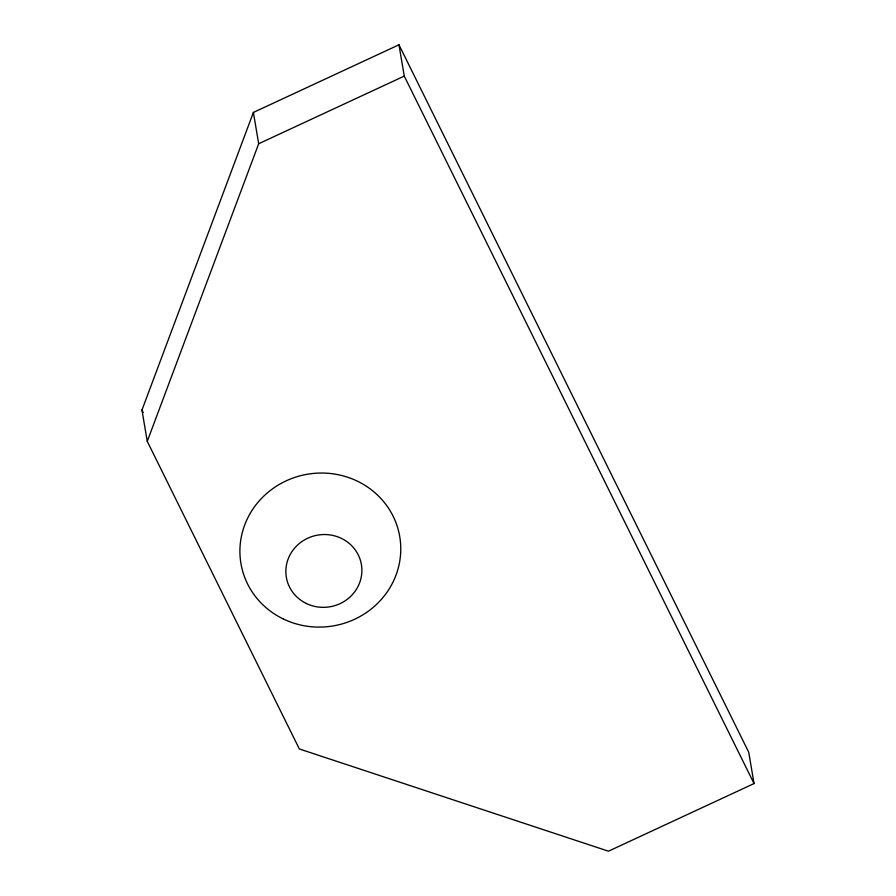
<?xml version="1.0" encoding="UTF-8"?>
<svg xmlns="http://www.w3.org/2000/svg" width="896" height="896" viewBox="0 0 896 896"><rect width="100%" height="100%" fill="white"/><g stroke="black" fill="none" stroke-linecap="round" stroke-linejoin="round"><path stroke-width="1.34" d="M141.96 410.054L253.389 112.437L398.966 44.8L748.742 752.259L754.04 783.563L608.462 851.2L299.331 748.955L147.258 441.358L141.96 410.054L143.203 412.552M147.258 441.358L258.686 143.741L253.389 112.437M258.686 143.741L404.264 76.104L398.966 44.8M404.264 76.104L754.04 783.563M283.427 619.035A80.528 76.922 -9.6 0 0 400.691 545.317A80.528 76.922 -9.6 0 0 276.92 485.867A80.528 76.922 -9.6 0 0 283.427 619.035M306.432 603.534A38.058 36.355 -9.6 0 0 361.85 568.691A38.058 36.355 -9.6 0 0 303.352 540.59A38.058 36.355 -9.6 0 0 306.432 603.534"/></g></svg>
